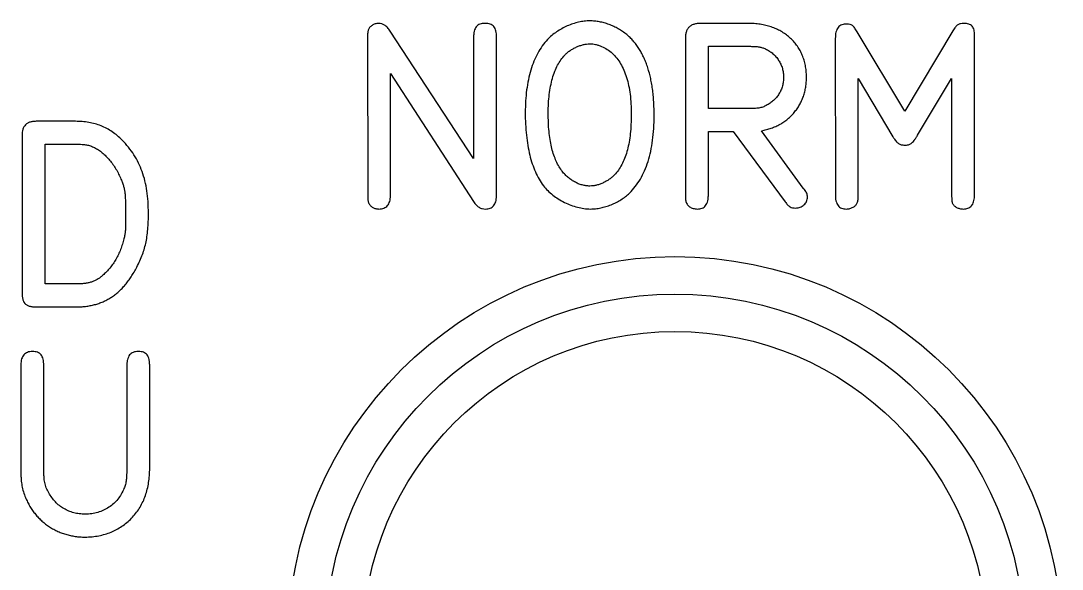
# Model space of a CAD drawing. Header units: inches. Extents: x 0.03 to 5.72, y 0.03 to 3.72.
# Drawn here: x 3.926 to 4.76, y 2.685 to 3.124 of the extents above; entities that cross this region are included whole.
import ezdxf

# ---------------------------------------------------------------- set-up
doc = ezdxf.new("R2010")
doc.units = ezdxf.units.IN
doc.header["$MEASUREMENT"] = 0

msp = doc.modelspace()

# ---------------------------------------------------------------- linework, layer by layer
at = {"color": 7, "linetype": 'Continuous', "lineweight": 25}
for p, q in [((4.38182, 3.12384), (4.38184, 3.12387)), ((4.50971, 3.12177), (4.4719, 3.1218)), ((4.2039, 3.11026), (4.20394, 2.98509)), ((4.28876, 3.01346), (4.22208, 3.11545)), ((4.30709, 2.98348), (4.30712, 3.11072)), ((4.63413, 3.05161), (4.59588, 3.11507)), ((4.67237, 3.11589), (4.63413, 3.05161)), ((4.68983, 2.98325), (4.68986, 3.11209)), ((4.28873, 3.10988), (4.28876, 3.01346)), ((4.38182, 3.10548), (4.38184, 3.10551)), ((4.45837, 3.10891), (4.4584, 2.98605)), ((4.47677, 3.05353), (4.47677, 3.10344)), ((4.47677, 3.10344), (4.51042, 3.10344)), ((4.57837, 3.10968), (4.5784, 2.98525)), ((4.2223, 2.98371), (4.2223, 3.08168)), ((4.2223, 3.08168), (4.28876, 2.97901)), ((4.59676, 2.98477), (4.59676, 3.07753)), ((4.59676, 3.07753), (4.62451, 3.03106)), ((4.64418, 3.03216), (4.6715, 3.07753)), ((4.6715, 3.07753), (4.6715, 2.98436)), ((4.5088, 3.05353), (4.47677, 3.05353)), ((3.96988, 3.04335), (3.93925, 3.04338)), ((4.47677, 2.98516), (4.47677, 3.03517)), ((4.47677, 3.03517), (4.49655, 3.03517)), ((4.49655, 3.03517), (4.53811, 2.97897)), ((4.55273, 2.98978), (4.51929, 3.03583)), ((3.92727, 3.03177), (3.9273, 2.90817)), ((3.94567, 3.02502), (3.97057, 3.02502)), ((3.94567, 2.91304), (3.94567, 3.02502)), ((3.97033, 2.91304), (3.94567, 2.91304)), ((3.93878, 2.89468), (3.97034, 2.89468)), ((3.92624, 2.84831), (3.92627, 2.76483)), ((3.94463, 2.76526), (3.94463, 2.84786)), ((4.01106, 2.84672), (4.01109, 2.76596)), ((4.02942, 2.7639), (4.02945, 2.84674))]:
    msp.add_line(p, q, dxfattribs=at)
for radius in [0.31, 0.28, 0.25]:
    msp.add_circle((4.45, 2.625), radius, dxfattribs=at)
for points, knots in [([(4.21253, 3.12177), (4.21163, 3.1217), (4.20983, 3.12156), (4.20744, 3.12031), (4.20538, 3.11866), (4.20469, 3.1171), (4.20436, 3.11634)], [0, 0, 0, 0, 0.257226, 0.515442, 0.763924, 1, 1, 1, 1]), ([(4.22208, 3.11545), (4.22168, 3.116), (4.22094, 3.11704), (4.21979, 3.11844), (4.21865, 3.11955), (4.21719, 3.12068), (4.21516, 3.12166), (4.21342, 3.12173), (4.21253, 3.12177)], [0, 0, 0, 0, 0.169217, 0.3203, 0.451757, 0.567066, 0.78044, 1, 1, 1, 1]), ([(4.29804, 3.12177), (4.29727, 3.12176), (4.29582, 3.12173), (4.29381, 3.12125), (4.29212, 3.12041), (4.2908, 3.11914), (4.2898, 3.11747), (4.28915, 3.11535), (4.28879, 3.11277), (4.28875, 3.11089), (4.28873, 3.10988)], [0, 0, 0, 0, 0.130999, 0.246717, 0.350533, 0.449564, 0.555403, 0.679484, 0.826682, 1, 1, 1, 1]), ([(4.30712, 3.11072), (4.3071, 3.11161), (4.30707, 3.1133), (4.30665, 3.11564), (4.30599, 3.11764), (4.30499, 3.11926), (4.30365, 3.12049), (4.30204, 3.12134), (4.30012, 3.1218), (4.29876, 3.12178), (4.29804, 3.12177)], [0, 0, 0, 0, 0.16208, 0.304988, 0.429155, 0.54241, 0.64608, 0.754429, 0.869073, 1, 1, 1, 1]), ([(4.38184, 3.12387), (4.38033, 3.1238), (4.37731, 3.12364), (4.37276, 3.12284), (4.36821, 3.12153), (4.36367, 3.1198), (4.35929, 3.11762), (4.35516, 3.11507), (4.35129, 3.11222), (4.34897, 3.11003), (4.34782, 3.10894)], [0, 0, 0, 0, 0.1189, 0.238815, 0.363412, 0.491768, 0.621792, 0.748494, 0.874822, 1, 1, 1, 1]), ([(4.41137, 3.11285), (4.41027, 3.11369), (4.40809, 3.11535), (4.40461, 3.11752), (4.40098, 3.1194), (4.39721, 3.12097), (4.39338, 3.12224), (4.38953, 3.12314), (4.38568, 3.12372), (4.38311, 3.1238), (4.38182, 3.12384)], [0, 0, 0, 0, 0.128897, 0.256024, 0.383031, 0.510763, 0.636864, 0.759967, 0.880017, 1, 1, 1, 1]), ([(4.4719, 3.1218), (4.47077, 3.12181), (4.46867, 3.12181), (4.46574, 3.1213), (4.46326, 3.12038), (4.46124, 3.11896), (4.45975, 3.11704), (4.45877, 3.11469), (4.4583, 3.11192), (4.45835, 3.10995), (4.45837, 3.10891)], [0, 0, 0, 0, 0.15384, 0.286948, 0.403942, 0.512601, 0.619501, 0.731605, 0.857209, 1, 1, 1, 1]), ([(4.55535, 3.07894), (4.55528, 3.0805), (4.55514, 3.08356), (4.55449, 3.08802), (4.55346, 3.09225), (4.55202, 3.09624), (4.55026, 3.10001), (4.54806, 3.10353), (4.5455, 3.10681), (4.54256, 3.10983), (4.53933, 3.11258), (4.53582, 3.11499), (4.53206, 3.11703), (4.52806, 3.11871), (4.52383, 3.12006), (4.51932, 3.12096), (4.51459, 3.1216), (4.51136, 3.12171), (4.50971, 3.12177)], [0, 0, 0, 0, 0.066973, 0.130798, 0.192516, 0.252737, 0.311919, 0.370508, 0.42962, 0.489933, 0.550435, 0.610788, 0.671641, 0.733202, 0.796041, 0.861499, 0.929372, 1, 1, 1, 1]), ([(4.58777, 3.12132), (4.58701, 3.12131), (4.58559, 3.12129), (4.5836, 3.12076), (4.58191, 3.11987), (4.58054, 3.11856), (4.57949, 3.11686), (4.57881, 3.11478), (4.57838, 3.11235), (4.57837, 3.11061), (4.57837, 3.10968)], [0, 0, 0, 0, 0.131363, 0.247704, 0.354167, 0.460184, 0.572987, 0.698011, 0.838777, 1, 1, 1, 1]), ([(4.59588, 3.11507), (4.59555, 3.11563), (4.59492, 3.11667), (4.59395, 3.11805), (4.59305, 3.11919), (4.59185, 3.12027), (4.59011, 3.12122), (4.58857, 3.12128), (4.58777, 3.12132)], [0, 0, 0, 0, 0.1801336, 0.3363902, 0.4676562, 0.5795244, 0.7807953, 1, 1, 1, 1]), ([(4.68123, 3.12177), (4.68034, 3.12176), (4.67867, 3.12173), (4.67673, 3.12086), (4.6754, 3.11985), (4.67444, 3.11876), (4.67336, 3.11746), (4.67271, 3.11644), (4.67237, 3.11589)], [0, 0, 0, 0, 0.233282, 0.442763, 0.55123, 0.677088, 0.828103, 1, 1, 1, 1]), ([(4.68986, 3.11209), (4.68984, 3.11287), (4.68981, 3.11434), (4.68953, 3.11641), (4.68887, 3.11817), (4.68793, 3.11961), (4.68665, 3.12067), (4.6851, 3.12141), (4.68325, 3.12178), (4.68193, 3.12178), (4.68123, 3.12177)], [0, 0, 0, 0, 0.1552549, 0.2915789, 0.4126424, 0.5234844, 0.6296542, 0.7386262, 0.8610216, 1, 1, 1, 1]), ([(4.20436, 3.11634), (4.20426, 3.11602), (4.20406, 3.11535), (4.20393, 3.11413), (4.20394, 3.11243), (4.20392, 3.11108), (4.2039, 3.11026)], [0, 0, 0, 0, 0.164011, 0.339607, 0.5985, 1, 1, 1, 1]), ([(4.43329, 3.04791), (4.43328, 3.0498), (4.43326, 3.05352), (4.43304, 3.05899), (4.43261, 3.06424), (4.43204, 3.06928), (4.43126, 3.0741), (4.43032, 3.0787), (4.42924, 3.0831), (4.42794, 3.08727), (4.42649, 3.09122), (4.42487, 3.09496), (4.42306, 3.09848), (4.42109, 3.1018), (4.41892, 3.1049), (4.41659, 3.10778), (4.4141, 3.11047), (4.41228, 3.11206), (4.41137, 3.11285)], [0, 0, 0, 0, 0.0804244, 0.1577113, 0.2319715, 0.3037251, 0.3726848, 0.4389077, 0.5029624, 0.5646746, 0.624091, 0.6813894, 0.737383, 0.7916882, 0.8451799, 0.8974877, 0.9488854, 1, 1, 1, 1]), ([(4.34782, 3.10894), (4.34641, 3.10725), (4.34353, 3.1038), (4.33997, 3.09792), (4.33691, 3.09144), (4.33445, 3.08431), (4.33253, 3.07659), (4.33111, 3.06834), (4.33027, 3.05955), (4.33016, 3.05352), (4.3301, 3.05043)], [0, 0, 0, 0, 0.1057049, 0.2151337, 0.3290181, 0.4496305, 0.576639, 0.710541, 0.8514163, 1, 1, 1, 1]), ([(4.36169, 3.09636), (4.36235, 3.09701), (4.3637, 3.09832), (4.36597, 3.10007), (4.36849, 3.10158), (4.37113, 3.10294), (4.37388, 3.10401), (4.37658, 3.10483), (4.37923, 3.10534), (4.38097, 3.10543), (4.38182, 3.10548)], [0, 0, 0, 0, 0.123362, 0.249717, 0.37865, 0.511599, 0.64377, 0.76903, 0.886766, 1, 1, 1, 1]), ([(4.38184, 3.10551), (4.38259, 3.10547), (4.38413, 3.1054), (4.38645, 3.10495), (4.38884, 3.10432), (4.392, 3.10305), (4.39584, 3.10115), (4.39845, 3.099), (4.39973, 3.09795)], [0, 0, 0, 0, 0.11376, 0.233218, 0.356799, 0.48809, 0.749531, 1, 1, 1, 1]), ([(4.51042, 3.10344), (4.51171, 3.10342), (4.51403, 3.10337), (4.51724, 3.10309), (4.51998, 3.10241), (4.52162, 3.1017), (4.52244, 3.10134)], [0, 0, 0, 0, 0.3149808, 0.5657016, 0.782137, 1, 1, 1, 1]), ([(4.3485, 3.04998), (4.34854, 3.05254), (4.34864, 3.05752), (4.34923, 3.06474), (4.3503, 3.07146), (4.35177, 3.07766), (4.35361, 3.08332), (4.35587, 3.08833), (4.3585, 3.09271), (4.36065, 3.09517), (4.36169, 3.09636)], [0, 0, 0, 0, 0.156125, 0.302877, 0.440322, 0.56978, 0.690666, 0.801587, 0.904038, 1, 1, 1, 1]), ([(4.39973, 3.09795), (4.40097, 3.09668), (4.40348, 3.0941), (4.40657, 3.08948), (4.40921, 3.08428), (4.41136, 3.07845), (4.41299, 3.07197), (4.41412, 3.06489), (4.41486, 3.05718), (4.4149, 3.05182), (4.41493, 3.04904)], [0, 0, 0, 0, 0.100865, 0.20514, 0.314754, 0.432735, 0.558927, 0.694653, 0.841474, 1, 1, 1, 1]), ([(4.52244, 3.10134), (4.52351, 3.1008), (4.52561, 3.09973), (4.52845, 3.0976), (4.53092, 3.09507), (4.53306, 3.09224), (4.53475, 3.08911), (4.53605, 3.08581), (4.53679, 3.08231), (4.53692, 3.07992), (4.53699, 3.07871)], [0, 0, 0, 0, 0.125904, 0.249604, 0.372836, 0.49813, 0.624034, 0.747355, 0.872016, 1, 1, 1, 1]), ([(4.51929, 3.03583), (4.52062, 3.0361), (4.52326, 3.03665), (4.52707, 3.03782), (4.53068, 3.03925), (4.53409, 3.04091), (4.53724, 3.04293), (4.54022, 3.04514), (4.54299, 3.04765), (4.5455, 3.05042), (4.54775, 3.0534), (4.54979, 3.05654), (4.55145, 3.05988), (4.55287, 3.06336), (4.55391, 3.06703), (4.55474, 3.07085), (4.55522, 3.07484), (4.55531, 3.07756), (4.55535, 3.07894)], [0, 0, 0, 0, 0.066714, 0.131686, 0.194568, 0.256276, 0.316622, 0.377186, 0.437587, 0.498732, 0.559614, 0.620242, 0.681007, 0.741738, 0.803735, 0.867258, 0.932516, 1, 1, 1, 1]), ([(4.53699, 3.07871), (4.53694, 3.0775), (4.53683, 3.07513), (4.5361, 3.07166), (4.53493, 3.06836), (4.53331, 3.06526), (4.53129, 3.06242), (4.52887, 3.05995), (4.5262, 3.05772), (4.52416, 3.05661), (4.52312, 3.05605)], [0, 0, 0, 0, 0.129781, 0.254908, 0.378839, 0.503945, 0.629035, 0.750834, 0.874122, 1, 1, 1, 1]), ([(4.52312, 3.05605), (4.52219, 3.0556), (4.52031, 3.05468), (4.51772, 3.05406), (4.51547, 3.05376), (4.51349, 3.05361), (4.51124, 3.05351), (4.50964, 3.05352), (4.5088, 3.05353)], [0, 0, 0, 0, 0.2115454, 0.4247623, 0.5400768, 0.6745899, 0.8285745, 1, 1, 1, 1]), ([(3.93925, 3.04338), (3.93827, 3.04335), (3.93645, 3.0433), (3.9339, 3.04284), (3.93173, 3.04196), (3.92996, 3.04068), (3.92863, 3.03897), (3.92775, 3.03689), (3.92727, 3.03445), (3.92727, 3.0327), (3.92727, 3.03177)], [0, 0, 0, 0, 0.151334, 0.282226, 0.399665, 0.509459, 0.617605, 0.730437, 0.856419, 1, 1, 1, 1]), ([(4.00734, 3.02828), (4.00608, 3.02951), (4.00358, 3.03192), (3.99942, 3.03499), (3.99508, 3.03763), (3.99049, 3.0398), (3.98565, 3.04139), (3.9806, 3.04257), (3.97532, 3.04326), (3.97171, 3.04332), (3.96988, 3.04335)], [0, 0, 0, 0, 0.127204, 0.250621, 0.372465, 0.493612, 0.615913, 0.73974, 0.867629, 1, 1, 1, 1]), ([(4.3301, 3.05043), (4.33014, 3.04729), (4.33022, 3.0412), (4.33091, 3.03237), (4.33203, 3.02412), (4.33359, 3.01646), (4.33561, 3.00938), (4.33812, 3.00291), (4.34101, 2.99697), (4.34341, 2.99342), (4.34459, 2.99169)], [0, 0, 0, 0, 0.153124, 0.297158, 0.432037, 0.559346, 0.678717, 0.790963, 0.898004, 1, 1, 1, 1]), ([(4.35923, 3.00401), (4.35833, 3.00533), (4.3565, 3.00805), (4.35435, 3.01261), (4.35245, 3.01756), (4.35098, 3.02301), (4.34986, 3.02895), (4.34906, 3.03545), (4.34858, 3.04252), (4.34853, 3.04743), (4.3485, 3.04998)], [0, 0, 0, 0, 0.100044, 0.204357, 0.314658, 0.431428, 0.557026, 0.692898, 0.840874, 1, 1, 1, 1]), ([(4.41493, 3.04904), (4.41489, 3.04633), (4.41481, 3.04113), (4.41429, 3.03365), (4.41333, 3.02681), (4.41198, 3.02059), (4.41023, 3.01495), (4.40812, 3.00984), (4.40554, 3.00526), (4.40344, 3.00259), (4.40242, 3.00129)], [0, 0, 0, 0, 0.161174, 0.309864, 0.446677, 0.572217, 0.688558, 0.797887, 0.901397, 1, 1, 1, 1]), ([(4.4136, 2.98584), (4.41519, 2.98756), (4.41841, 2.99104), (4.42244, 2.9971), (4.42585, 3.00384), (4.42857, 3.01131), (4.43075, 3.01945), (4.43223, 3.02832), (4.43314, 3.03788), (4.43324, 3.04449), (4.43329, 3.04791)], [0, 0, 0, 0, 0.104917, 0.212948, 0.325254, 0.443443, 0.569143, 0.703178, 0.846557, 1, 1, 1, 1]), ([(4.02839, 2.96981), (4.02834, 2.97288), (4.02825, 2.97885), (4.02729, 2.98748), (4.02578, 2.99554), (4.02353, 3.003), (4.0206, 3.00998), (4.0169, 3.0165), (4.01256, 3.02271), (4.00909, 3.02641), (4.00734, 3.02828)], [0, 0, 0, 0, 0.144254, 0.280125, 0.407421, 0.528418, 0.6454, 0.762054, 0.879969, 1, 1, 1, 1]), ([(4.62451, 3.03106), (4.62488, 3.03041), (4.62556, 3.02922), (4.62671, 3.0277), (4.62776, 3.02649), (4.62913, 3.02531), (4.6312, 3.02441), (4.63296, 3.02436), (4.6339, 3.02434)], [0, 0, 0, 0, 0.1807124, 0.3348062, 0.4651757, 0.5715678, 0.7728804, 1, 1, 1, 1]), ([(4.6339, 3.02434), (4.63443, 3.02434), (4.63543, 3.02433), (4.63686, 3.02456), (4.63812, 3.02497), (4.63929, 3.02563), (4.64039, 3.02668), (4.64153, 3.02814), (4.64287, 3.02997), (4.64372, 3.03139), (4.64418, 3.03216)], [0, 0, 0, 0, 0.11479, 0.216829, 0.313114, 0.402301, 0.506757, 0.63991, 0.804363, 1, 1, 1, 1]), ([(3.97057, 3.02502), (3.97139, 3.02501), (3.97295, 3.025), (3.97517, 3.02491), (3.97713, 3.02475), (3.97943, 3.02446), (3.98215, 3.02379), (3.98413, 3.0228), (3.98514, 3.0223)], [0, 0, 0, 0, 0.165199, 0.311957, 0.443921, 0.559187, 0.775164, 1, 1, 1, 1]), ([(3.98514, 3.0223), (3.98622, 3.02173), (3.98844, 3.02054), (3.99152, 3.01821), (3.99452, 3.01546), (3.99739, 3.01233), (4.00007, 3.00884), (4.00248, 3.0051), (4.00464, 3.00113), (4.00583, 2.99836), (4.00644, 2.99696)], [0, 0, 0, 0, 0.108815, 0.223046, 0.34223, 0.469524, 0.599834, 0.731986, 0.864687, 1, 1, 1, 1]), ([(4.38182, 2.99147), (4.38079, 2.99151), (4.3787, 2.99159), (4.37561, 2.99234), (4.3725, 2.99335), (4.36946, 2.99485), (4.36654, 2.99667), (4.36384, 2.99883), (4.36136, 3.00125), (4.35994, 3.00308), (4.35923, 3.00401)], [0, 0, 0, 0, 0.116304, 0.233863, 0.354988, 0.482525, 0.612268, 0.740399, 0.869415, 1, 1, 1, 1]), ([(4.00644, 2.99696), (4.00684, 2.99598), (4.00761, 2.99408), (4.00857, 2.99124), (4.0092, 2.98848), (4.00959, 2.98618), (4.00975, 2.98422), (4.00984, 2.98247), (4.00994, 2.98041), (4.01, 2.97804), (4.01002, 2.97535), (4.01007, 2.97236), (4.01006, 2.96905), (4.01004, 2.96674), (4.01003, 2.96554)], [0, 0, 0, 0, 0.099127, 0.19298, 0.281431, 0.365528, 0.411289, 0.466072, 0.530971, 0.604942, 0.689021, 0.783229, 0.886548, 1, 1, 1, 1]), ([(4.40242, 3.00129), (4.40173, 3.00059), (4.40035, 2.99918), (4.39803, 2.9973), (4.39551, 2.99562), (4.39282, 2.99418), (4.39006, 2.99303), (4.3873, 2.99213), (4.38455, 2.9916), (4.38272, 2.99151), (4.38182, 2.99147)], [0, 0, 0, 0, 0.125983, 0.2526, 0.38207, 0.513681, 0.642442, 0.765615, 0.88507, 1, 1, 1, 1]), ([(4.20394, 2.98509), (4.20394, 2.98413), (4.20395, 2.98252), (4.20403, 2.98042), (4.20433, 2.97887), (4.20466, 2.97803), (4.20481, 2.97763)], [0, 0, 0, 0, 0.379232, 0.640476, 0.832404, 1, 1, 1, 1]), ([(4.34459, 2.99169), (4.34573, 2.99037), (4.34803, 2.9877), (4.3521, 2.98423), (4.35659, 2.98107), (4.36148, 2.97832), (4.36661, 2.97607), (4.37184, 2.97446), (4.37705, 2.97336), (4.38055, 2.97319), (4.38228, 2.9731)], [0, 0, 0, 0, 0.121113, 0.243963, 0.369981, 0.501105, 0.632263, 0.757497, 0.880131, 1, 1, 1, 1]), ([(4.38228, 2.9731), (4.38365, 2.97315), (4.38642, 2.97323), (4.39056, 2.97398), (4.39476, 2.97497), (4.39889, 2.97649), (4.40295, 2.97829), (4.40675, 2.98052), (4.41037, 2.98295), (4.41252, 2.98488), (4.4136, 2.98584)], [0, 0, 0, 0, 0.118981, 0.240318, 0.364646, 0.49276, 0.622125, 0.749523, 0.874592, 1, 1, 1, 1]), ([(4.4584, 2.98605), (4.45839, 2.98516), (4.45836, 2.98371), (4.45839, 2.98192), (4.45844, 2.98073), (4.45855, 2.98011), (4.4586, 2.97983)], [0, 0, 0, 0, 0.428028, 0.697539, 0.863684, 1, 1, 1, 1]), ([(4.46768, 2.9731), (4.46841, 2.9731), (4.46977, 2.9731), (4.47169, 2.9736), (4.47334, 2.97452), (4.47462, 2.97592), (4.47564, 2.97767), (4.47634, 2.97982), (4.4767, 2.98237), (4.47674, 2.98419), (4.47677, 2.98516)], [0, 0, 0, 0, 0.124646, 0.23419, 0.339077, 0.444245, 0.558359, 0.685896, 0.832567, 1, 1, 1, 1]), ([(4.5536, 2.98869), (4.5534, 2.98889), (4.55307, 2.98923), (4.55282, 2.98963), (4.55273, 2.98978)], [0, 0, 0, 0, 0.617839, 1, 1, 1, 1]), ([(4.55603, 2.98271), (4.556, 2.9832), (4.55595, 2.98423), (4.55552, 2.98577), (4.55472, 2.98728), (4.55399, 2.9882), (4.5536, 2.98869)], [0, 0, 0, 0, 0.226314, 0.465329, 0.719634, 1, 1, 1, 1]), ([(4.5784, 2.98525), (4.57841, 2.98426), (4.57842, 2.98242), (4.57879, 2.97985), (4.5795, 2.97769), (4.58046, 2.97591), (4.58177, 2.97456), (4.58338, 2.97363), (4.58528, 2.9731), (4.58664, 2.9731), (4.58735, 2.9731)], [0, 0, 0, 0, 0.17066, 0.317377, 0.446715, 0.559937, 0.663798, 0.767108, 0.877172, 1, 1, 1, 1]), ([(4.20481, 2.97763), (4.20527, 2.97696), (4.20617, 2.97566), (4.20811, 2.97423), (4.21042, 2.97332), (4.21211, 2.97318), (4.21299, 2.9731)], [0, 0, 0, 0, 0.247683, 0.484068, 0.729372, 1, 1, 1, 1]), ([(4.21299, 2.9731), (4.21369, 2.97314), (4.21503, 2.97322), (4.21691, 2.97373), (4.21852, 2.9746), (4.21988, 2.97577), (4.22088, 2.97734), (4.22167, 2.97917), (4.22214, 2.98134), (4.22224, 2.98289), (4.2223, 2.98371)], [0, 0, 0, 0, 0.1321297, 0.2519661, 0.3624636, 0.4729056, 0.5851871, 0.7085114, 0.8455128, 1, 1, 1, 1]), ([(4.28876, 2.97901), (4.28942, 2.97808), (4.29064, 2.97635), (4.29303, 2.97445), (4.29558, 2.97323), (4.29738, 2.97314), (4.29826, 2.9731)], [0, 0, 0, 0, 0.290623, 0.542214, 0.774801, 1, 1, 1, 1]), ([(4.29826, 2.9731), (4.29893, 2.97313), (4.30021, 2.97318), (4.30201, 2.97368), (4.30356, 2.97448), (4.30483, 2.97567), (4.30582, 2.97717), (4.30651, 2.97901), (4.30697, 2.98114), (4.30705, 2.98267), (4.30709, 2.98348)], [0, 0, 0, 0, 0.1298231, 0.2467963, 0.3579061, 0.4657329, 0.5786125, 0.7041886, 0.8429641, 1, 1, 1, 1]), ([(4.4586, 2.97983), (4.45872, 2.97934), (4.45895, 2.97837), (4.45967, 2.97706), (4.46056, 2.97587), (4.46173, 2.97491), (4.46303, 2.9741), (4.46449, 2.97355), (4.46605, 2.97318), (4.46713, 2.97313), (4.46768, 2.9731)], [0, 0, 0, 0, 0.123486, 0.242589, 0.362825, 0.484354, 0.610953, 0.735309, 0.865134, 1, 1, 1, 1]), ([(4.53811, 2.97897), (4.53845, 2.9785), (4.53908, 2.9776), (4.54013, 2.97646), (4.54113, 2.97556), (4.54238, 2.97461), (4.54424, 2.97393), (4.5458, 2.9739), (4.54662, 2.97388)], [0, 0, 0, 0, 0.167856, 0.314748, 0.444139, 0.555043, 0.763862, 1, 1, 1, 1]), ([(4.54662, 2.97388), (4.54727, 2.97393), (4.54852, 2.97401), (4.55032, 2.97446), (4.55192, 2.97525), (4.55332, 2.97633), (4.55449, 2.97764), (4.55534, 2.97918), (4.55592, 2.98088), (4.55599, 2.98209), (4.55603, 2.98271)], [0, 0, 0, 0, 0.135725, 0.26129, 0.384102, 0.506106, 0.628917, 0.747851, 0.870992, 1, 1, 1, 1]), ([(4.58735, 2.9731), (4.58828, 2.97318), (4.59011, 2.97334), (4.59259, 2.97441), (4.59469, 2.97594), (4.59548, 2.97739), (4.59585, 2.97808)], [0, 0, 0, 0, 0.267711, 0.527757, 0.774207, 1, 1, 1, 1]), ([(4.59585, 2.97808), (4.596, 2.9785), (4.5963, 2.97934), (4.59662, 2.98078), (4.59677, 2.98261), (4.59676, 2.98398), (4.59676, 2.98477)], [0, 0, 0, 0, 0.195455, 0.39503, 0.648136, 1, 1, 1, 1]), ([(4.6715, 2.98436), (4.6715, 2.9835), (4.67149, 2.98205), (4.67163, 2.98016), (4.67181, 2.97876), (4.67204, 2.97798), (4.67214, 2.97763)], [0, 0, 0, 0, 0.376872, 0.644344, 0.837041, 1, 1, 1, 1]), ([(4.67214, 2.97763), (4.67258, 2.97697), (4.67345, 2.97565), (4.6755, 2.97428), (4.67796, 2.97334), (4.67979, 2.97319), (4.68077, 2.9731)], [0, 0, 0, 0, 0.231012, 0.460822, 0.711885, 1, 1, 1, 1]), ([(4.68077, 2.9731), (4.68146, 2.97313), (4.68275, 2.97318), (4.68458, 2.97367), (4.68614, 2.97451), (4.68746, 2.97564), (4.68844, 2.97713), (4.6892, 2.97889), (4.68967, 2.98097), (4.68977, 2.98247), (4.68983, 2.98325)], [0, 0, 0, 0, 0.132576, 0.252169, 0.363846, 0.475345, 0.587061, 0.708262, 0.846159, 1, 1, 1, 1]), ([(4.01846, 2.92536), (4.01935, 2.92702), (4.02111, 2.93031), (4.02321, 2.93541), (4.02499, 2.94046), (4.02633, 2.9456), (4.02731, 2.95101), (4.02797, 2.95683), (4.02836, 2.96315), (4.02838, 2.96753), (4.02839, 2.96981)], [0, 0, 0, 0, 0.122914, 0.242317, 0.358055, 0.47114, 0.588028, 0.715081, 0.852054, 1, 1, 1, 1]), ([(4.01003, 2.96554), (4.01002, 2.9644), (4.01002, 2.96231), (4.01005, 2.95946), (4.00998, 2.9572), (4.00986, 2.95491), (4.00952, 2.95226), (4.00898, 2.95023), (4.0087, 2.94915)], [0, 0, 0, 0, 0.2075486, 0.379853, 0.5169693, 0.6189549, 0.7967349, 1, 1, 1, 1]), ([(4.0087, 2.94915), (4.00834, 2.9477), (4.00761, 2.94482), (4.00614, 2.94064), (4.00439, 2.93662), (4.00235, 2.93279), (4.00012, 2.92915), (3.99756, 2.92584), (3.99487, 2.92273), (3.99286, 2.9209), (3.99186, 2.91999)], [0, 0, 0, 0, 0.131075, 0.2601397, 0.3879048, 0.5151029, 0.6398714, 0.7619246, 0.8817195, 1, 1, 1, 1]), ([(3.99186, 2.91999), (3.99115, 2.91938), (3.98976, 2.91819), (3.9875, 2.9167), (3.98517, 2.91545), (3.98269, 2.9145), (3.98001, 2.91382), (3.97706, 2.91335), (3.9738, 2.91305), (3.97152, 2.91304), (3.97033, 2.91304)], [0, 0, 0, 0, 0.120601, 0.235977, 0.349246, 0.461121, 0.577541, 0.705856, 0.846933, 1, 1, 1, 1]), ([(3.97034, 2.89468), (3.97166, 2.8947), (3.97424, 2.89473), (3.97806, 2.89505), (3.98175, 2.89564), (3.98532, 2.89645), (3.98876, 2.89747), (3.99205, 2.89877), (3.99521, 2.90031), (3.99826, 2.90204), (4.00118, 2.90406), (4.00397, 2.90634), (4.00666, 2.90887), (4.00924, 2.91166), (4.01174, 2.91469), (4.01409, 2.91801), (4.01637, 2.92157), (4.01776, 2.92408), (4.01846, 2.92536)], [0, 0, 0, 0, 0.065047, 0.1284, 0.190142, 0.250489, 0.309724, 0.368336, 0.425999, 0.483993, 0.542459, 0.601781, 0.662713, 0.725549, 0.790554, 0.857656, 0.927408, 1, 1, 1, 1]), ([(3.9273, 2.90817), (3.92725, 2.90699), (3.92714, 2.90482), (3.92749, 2.90182), (3.92817, 2.89939), (3.92926, 2.89745), (3.93095, 2.8961), (3.9331, 2.8952), (3.93577, 2.89471), (3.93772, 2.89469), (3.93878, 2.89468)], [0, 0, 0, 0, 0.167025, 0.308373, 0.424684, 0.522532, 0.61785, 0.724419, 0.850374, 1, 1, 1, 1]), ([(3.93555, 2.85891), (3.93483, 2.85888), (3.93347, 2.85883), (3.93157, 2.85834), (3.92992, 2.85753), (3.9286, 2.85631), (3.92753, 2.85479), (3.92681, 2.8529), (3.92636, 2.85071), (3.92628, 2.84914), (3.92624, 2.84831)], [0, 0, 0, 0, 0.132883, 0.253155, 0.363593, 0.471632, 0.58413, 0.707529, 0.844945, 1, 1, 1, 1]), ([(3.94463, 2.84786), (3.94461, 2.84874), (3.94456, 2.8504), (3.9442, 2.85273), (3.94349, 2.85471), (3.94249, 2.85633), (3.94118, 2.85761), (3.93953, 2.85839), (3.93764, 2.85892), (3.93627, 2.85891), (3.93555, 2.85891)], [0, 0, 0, 0, 0.1602456, 0.301305, 0.4264953, 0.5400818, 0.6453935, 0.7531546, 0.8686175, 1, 1, 1, 1]), ([(4.02037, 2.85891), (4.01962, 2.8589), (4.01822, 2.85888), (4.01625, 2.85834), (4.01458, 2.85747), (4.01323, 2.85617), (4.01219, 2.85445), (4.01158, 2.85226), (4.01109, 2.84965), (4.01107, 2.84775), (4.01106, 2.84672)], [0, 0, 0, 0, 0.126242, 0.2379, 0.341691, 0.442465, 0.551477, 0.677983, 0.826326, 1, 1, 1, 1]), ([(4.02945, 2.84674), (4.02943, 2.84777), (4.02939, 2.84969), (4.02904, 2.85234), (4.02836, 2.8545), (4.02744, 2.85625), (4.02609, 2.85748), (4.02449, 2.8584), (4.02252, 2.85886), (4.02112, 2.85889), (4.02037, 2.85891)], [0, 0, 0, 0, 0.175634, 0.3279, 0.453405, 0.561199, 0.659972, 0.761159, 0.873011, 1, 1, 1, 1]), ([(3.92627, 2.76483), (3.92626, 2.76363), (3.92623, 2.76134), (3.92639, 2.75809), (3.92655, 2.7552), (3.92699, 2.75179), (3.92786, 2.7477), (3.92899, 2.74458), (3.92957, 2.74299)], [0, 0, 0, 0, 0.162315, 0.307729, 0.438789, 0.553049, 0.771641, 1, 1, 1, 1]), ([(3.94867, 2.7457), (3.94795, 2.74705), (3.94655, 2.74965), (3.94544, 2.75321), (3.94497, 2.75624), (3.94477, 2.75889), (3.94464, 2.76194), (3.94463, 2.76411), (3.94463, 2.76526)], [0, 0, 0, 0, 0.226132, 0.43652, 0.547971, 0.679244, 0.829318, 1, 1, 1, 1]), ([(3.97773, 2.71024), (3.9796, 2.71032), (3.98325, 2.71046), (3.98859, 2.71125), (3.99365, 2.71249), (3.99847, 2.71411), (4.00298, 2.71628), (4.00723, 2.71883), (4.01122, 2.72183), (4.01487, 2.72528), (4.0182, 2.72909), (4.02113, 2.73321), (4.02358, 2.73765), (4.02568, 2.74233), (4.02724, 2.74734), (4.02845, 2.7526), (4.0292, 2.75816), (4.02935, 2.76196), (4.02942, 2.7639)], [0, 0, 0, 0, 0.067184, 0.131443, 0.193692, 0.254383, 0.314039, 0.373348, 0.432588, 0.493204, 0.553929, 0.614277, 0.674678, 0.736126, 0.798412, 0.863214, 0.930107, 1, 1, 1, 1]), ([(4.01109, 2.76596), (4.01109, 2.76496), (4.01108, 2.76309), (4.01097, 2.76044), (4.01086, 2.75812), (4.01061, 2.75549), (4.01009, 2.75252), (4.00924, 2.75035), (4.00883, 2.74929)], [0, 0, 0, 0, 0.1765714, 0.3312615, 0.4688815, 0.5877579, 0.7996041, 1, 1, 1, 1]), ([(3.97773, 2.7286), (3.97618, 2.72866), (3.97314, 2.72877), (3.9687, 2.72963), (3.96453, 2.73106), (3.96061, 2.73301), (3.95702, 2.73546), (3.95382, 2.73842), (3.95097, 2.74183), (3.94945, 2.7444), (3.94867, 2.7457)], [0, 0, 0, 0, 0.1315439, 0.2568881, 0.3811533, 0.5034734, 0.6261227, 0.7474329, 0.8717549, 1, 1, 1, 1]), ([(4.00883, 2.74929), (4.00814, 2.74774), (4.0068, 2.74468), (4.004, 2.74057), (4.00067, 2.737), (3.99679, 2.73403), (3.99253, 2.73162), (3.98787, 2.72991), (3.98291, 2.72879), (3.97949, 2.72867), (3.97773, 2.7286)], [0, 0, 0, 0, 0.128008, 0.251583, 0.372956, 0.495252, 0.618288, 0.741521, 0.867983, 1, 1, 1, 1]), ([(3.92957, 2.74299), (3.93009, 2.74173), (3.93111, 2.73924), (3.93297, 2.73572), (3.93501, 2.7324), (3.93729, 2.7293), (3.93974, 2.72637), (3.94243, 2.72369), (3.94533, 2.72121), (3.94842, 2.71896), (3.95167, 2.71693), (3.95505, 2.71518), (3.95856, 2.71368), (3.96218, 2.71246), (3.9659, 2.71149), (3.96974, 2.71077), (3.97369, 2.71035), (3.97637, 2.71028), (3.97773, 2.71024)], [0, 0, 0, 0, 0.0658384, 0.12995, 0.1924372, 0.2543632, 0.3157605, 0.3769406, 0.4379406, 0.4998666, 0.5619109, 0.6229888, 0.6841734, 0.745818, 0.8077637, 0.8703269, 0.9342752, 1, 1, 1, 1])]:
    msp.add_open_spline(points, degree=3, knots=knots, dxfattribs=at)

doc.saveas('drawing.dxf')
